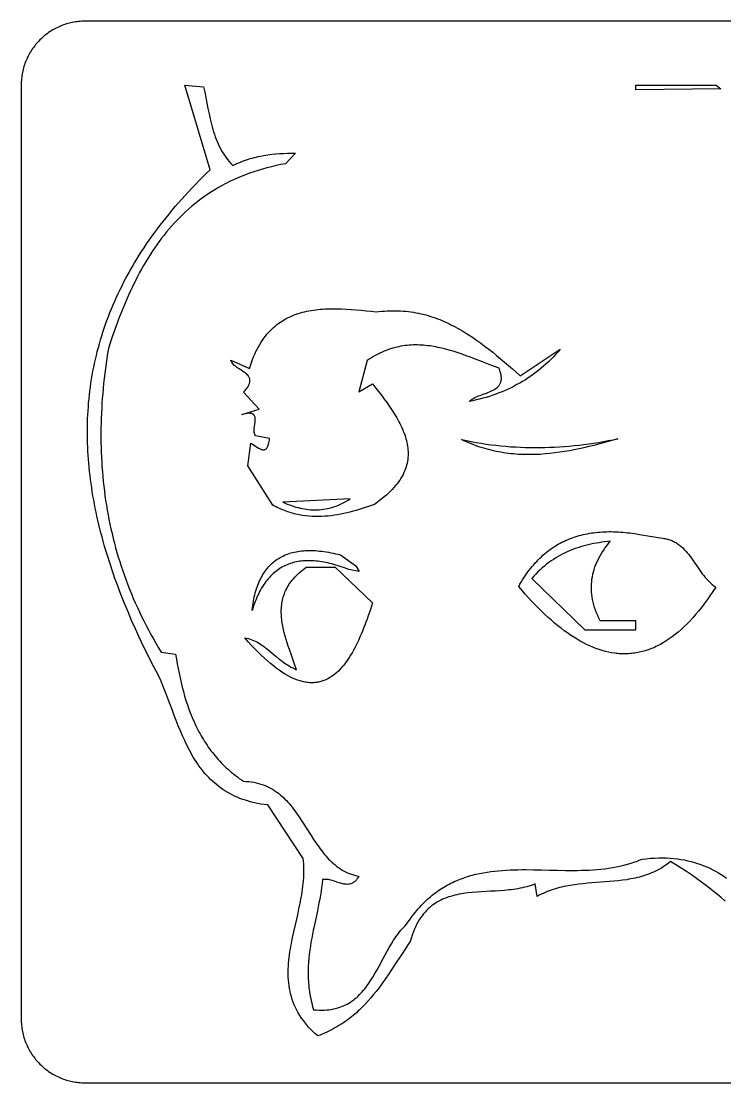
# Model space of a CAD drawing. Header units: metres. Extents: x 0 to 50, y 0 to 50.
# Drawn here: x 0 to 33.1, y 0 to 50 of the extents above; entities that cross this region are included whole.
import ezdxf

# ---------------------------------------------------------------- set-up
doc = ezdxf.new("R2010")
doc.units = ezdxf.units.M

msp = doc.modelspace()

# ---------------------------------------------------------------- linework, layer by layer
for points in [[(47, 50), (3, 50), (3, 50), (2.925508, 49.999076), (2.851239, 49.996313), (2.777221, 49.991723), (2.703487, 49.98532), (2.630066, 49.977116), (2.556991, 49.967123), (2.48429, 49.955354), (2.411996, 49.941823), (2.340139, 49.926542), (2.268749, 49.909523), (2.197857, 49.89078), (2.127495, 49.870324), (2.057692, 49.84817), (1.98848, 49.824329), (1.919889, 49.798814), (1.85195, 49.771639), (1.784693, 49.742815), (1.718151, 49.712355), (1.652352, 49.680273), (1.587329, 49.64658), (1.523111, 49.611291), (1.459729, 49.574416), (1.397215, 49.53597), (1.335598, 49.495965), (1.274911, 49.454413), (1.215182, 49.411328), (1.156444, 49.366721), (1.098726, 49.320606), (1.042061, 49.272996), (0.986477, 49.223903), (0.932006, 49.173341), (0.87868, 49.12132), (0.87868, 49.12132), (0.826659, 49.067994), (0.776097, 49.013523), (0.727004, 48.957939), (0.679394, 48.901274), (0.633279, 48.843556), (0.588672, 48.784818), (0.545587, 48.725089), (0.504035, 48.664402), (0.46403, 48.602785), (0.425584, 48.540271), (0.388709, 48.476889), (0.35342, 48.412671), (0.319727, 48.347648), (0.287645, 48.281849), (0.257185, 48.215307), (0.228361, 48.14805), (0.201186, 48.080111), (0.175671, 48.01152), (0.15183, 47.942308), (0.129676, 47.872505), (0.10922, 47.802143), (0.090477, 47.731251), (0.073458, 47.659861), (0.058177, 47.588004), (0.044646, 47.51571), (0.032877, 47.443009), (0.022884, 47.369934), (0.01468, 47.296513), (0.008277, 47.222779), (0.003687, 47.148761), (0.000924, 47.074492), (0, 47), (0, 3), (0, 3), (0.000924, 2.925508), (0.003687, 2.851239), (0.008277, 2.777221), (0.01468, 2.703487), (0.022884, 2.630066), (0.032877, 2.556991), (0.044646, 2.48429), (0.058177, 2.411996), (0.073458, 2.340139), (0.090477, 2.268749), (0.10922, 2.197857), (0.129676, 2.127495), (0.15183, 2.057692), (0.175671, 1.98848), (0.201186, 1.919889), (0.228361, 1.85195), (0.257185, 1.784694), (0.287645, 1.718151), (0.319727, 1.652352), (0.35342, 1.587329), (0.388709, 1.523111), (0.425584, 1.459729), (0.46403, 1.397215), (0.504035, 1.335598), (0.545587, 1.274911), (0.588672, 1.215182), (0.633279, 1.156444), (0.679394, 1.098726), (0.727004, 1.042061), (0.776097, 0.986477), (0.826659, 0.932006), (0.87868, 0.87868), (0.87868, 0.87868), (0.932006, 0.826659), (0.986477, 0.776097), (1.042061, 0.727004), (1.098726, 0.679394), (1.156444, 0.633279), (1.215182, 0.588672), (1.274911, 0.545587), (1.335598, 0.504035), (1.397215, 0.46403), (1.459729, 0.425584), (1.523111, 0.388709), (1.587329, 0.35342), (1.652352, 0.319727), (1.718151, 0.287645), (1.784693, 0.257185), (1.85195, 0.228361), (1.919889, 0.201186), (1.98848, 0.175671), (2.057692, 0.15183), (2.127495, 0.129676), (2.197857, 0.10922), (2.268749, 0.090477), (2.340139, 0.073458), (2.411996, 0.058177), (2.48429, 0.044646), (2.556991, 0.032877), (2.630066, 0.022884), (2.703487, 0.01468), (2.777221, 0.008277), (2.851239, 0.003687), (2.925508, 0.000924), (3, 0)], [(33.169819, 8.552059), (32.952368, 8.737925), (32.731844, 8.920843), (32.508163, 9.100739), (32.28124, 9.277541), (32.050994, 9.451175), (31.81734, 9.621568), (31.580194, 9.788646), (31.339473, 9.952337), (31.095094, 10.112566), (30.846972, 10.269262), (30.595025, 10.42235), (30.595025, 10.42235), (30.509494, 10.35364), (30.422962, 10.288466), (30.335457, 10.226723), (30.24701, 10.168307), (30.157648, 10.113111), (30.067401, 10.061032), (29.976297, 10.011964), (29.884366, 9.965801), (29.791636, 9.92244), (29.698137, 9.881775), (29.603897, 9.843701), (29.508945, 9.808112), (29.41331, 9.774905), (29.317022, 9.743974), (29.220109, 9.715213), (29.1226, 9.688518), (29.024524, 9.663785), (28.925909, 9.640907), (28.826786, 9.61978), (28.727182, 9.600298), (28.627128, 9.582358), (28.526651, 9.565853), (28.324546, 9.53673), (28.121099, 9.512091), (27.916542, 9.491094), (27.711106, 9.472899), (27.505023, 9.456667), (27.091843, 9.426728), (26.885208, 9.411342), (26.678852, 9.394557), (26.473007, 9.375533), (26.267904, 9.353431), (26.063775, 9.32741), (25.860851, 9.29663), (25.759914, 9.279193), (25.659365, 9.260251), (25.559232, 9.239699), (25.459546, 9.217432), (25.360335, 9.193345), (25.261628, 9.167333), (25.163453, 9.139292), (25.065841, 9.109115), (24.968819, 9.076699), (24.872417, 9.041937), (24.776664, 9.004726), (24.681588, 8.964959), (24.587219, 8.922533), (24.493585, 8.877341), (24.400716, 8.82928), (24.30864, 8.778243), (24.213545, 9.365177), (24.213545, 9.365177), (24.115863, 9.327426), (24.017009, 9.29276), (23.91705, 9.261024), (23.816049, 9.232061), (23.714073, 9.205715), (23.611187, 9.181829), (23.507456, 9.160247), (23.402945, 9.140812), (23.297721, 9.123368), (23.191848, 9.107759), (23.085392, 9.093829), (22.978418, 9.08142), (22.763177, 9.060542), (22.546649, 9.043875), (22.329357, 9.030168), (22.111823, 9.018168), (21.678124, 8.994291), (21.463003, 8.97991), (21.249734, 8.962233), (21.038837, 8.940008), (20.934443, 8.926799), (20.830837, 8.911984), (20.728087, 8.895407), (20.626257, 8.876911), (20.525412, 8.85634), (20.425618, 8.833537), (20.32694, 8.808346), (20.229444, 8.78061), (20.133195, 8.750174), (20.038259, 8.716881), (19.9447, 8.680573), (19.852584, 8.641096), (19.761977, 8.598293), (19.672944, 8.552006), (19.585549, 8.502081), (19.49986, 8.448359), (19.41594, 8.390686), (19.333856, 8.328905), (19.253672, 8.262858), (19.175455, 8.19239), (19.099269, 8.117345), (19.025179, 8.037566), (18.953252, 7.952896), (18.883552, 7.86318), (18.816146, 7.76826), (18.751097, 7.667981), (18.688472, 7.562186), (18.628336, 7.450718), (18.570755, 7.333422), (18.515793, 7.21014), (18.463517, 7.080717), (18.41399, 6.944996), (18.36728, 6.802821), (18.323451, 6.654035), (18.323451, 6.654035), (18.218007, 6.500488), (18.113742, 6.345392), (17.907483, 6.031544), (17.702148, 5.714477), (17.495212, 5.396177), (17.28415, 5.078632), (17.176283, 4.920763), (17.066436, 4.763828), (16.954295, 4.608074), (16.839545, 4.453751), (16.721868, 4.301106), (16.60095, 4.150388), (16.476475, 4.001846), (16.348127, 3.855726), (16.215591, 3.712279), (16.07855, 3.571751), (15.93669, 3.434393), (15.863854, 3.366979), (15.789694, 3.30045), (15.714172, 3.234838), (15.637247, 3.170173), (15.55888, 3.106487), (15.479033, 3.04381), (15.397665, 2.982173), (15.314736, 2.921608), (15.230208, 2.862145), (15.144041, 2.803816), (15.056196, 2.746652), (14.966632, 2.690683), (14.875312, 2.63594), (14.782194, 2.582456), (14.68724, 2.53026), (14.59041, 2.479384), (14.491665, 2.429859), (14.390965, 2.381716), (14.288271, 2.334986), (14.183544, 2.289699), (14.076743, 2.245888), (13.96783, 2.203583), (13.96783, 2.203583), (13.836062, 2.322123), (13.712136, 2.441478), (13.595859, 2.561628), (13.540529, 2.621994), (13.487038, 2.682551), (13.435362, 2.743296), (13.385478, 2.804226), (13.290986, 2.926634), (13.203369, 3.049753), (13.122433, 3.173562), (13.047985, 3.298041), (12.979831, 3.423169), (12.917778, 3.548925), (12.861632, 3.675289), (12.811199, 3.80224), (12.766286, 3.929757), (12.7267, 4.057819), (12.692247, 4.186407), (12.662734, 4.315498), (12.637966, 4.445072), (12.617751, 4.575109), (12.601895, 4.705587), (12.590205, 4.836487), (12.582486, 4.967787), (12.578546, 5.099467), (12.578191, 5.231505), (12.581227, 5.363882), (12.587461, 5.496576), (12.596699, 5.629567), (12.608748, 5.762833), (12.623415, 5.896356), (12.640505, 6.030112), (12.659825, 6.164083), (12.681183, 6.298246), (12.704383, 6.432582), (12.729233, 6.567069), (12.783109, 6.836416), (12.841261, 7.106121), (12.902142, 7.376018), (13.025896, 7.915725), (13.085674, 8.185203), (13.141987, 8.45421), (13.193289, 8.72258), (13.216576, 8.856474), (13.23803, 8.990147), (13.257456, 9.123578), (13.274662, 9.256746), (13.289454, 9.38963), (13.301638, 9.52221), (13.311021, 9.654465), (13.31741, 9.786374), (13.32061, 9.917917), (13.320428, 10.049072), (13.316671, 10.17982), (13.309145, 10.310139), (13.297657, 10.440008), (13.282014, 10.569407), (11.611502, 13.085515), (11.611502, 13.085515), (11.449536, 13.105826), (11.291901, 13.129864), (11.138514, 13.15756), (10.989294, 13.188844), (10.84416, 13.223645), (10.703028, 13.261894), (10.565818, 13.303521), (10.432447, 13.348457), (10.302834, 13.39663), (10.176896, 13.447972), (10.054551, 13.502412), (9.935719, 13.55988), (9.820316, 13.620307), (9.708261, 13.683623), (9.599472, 13.749758), (9.493867, 13.818642), (9.391364, 13.890205), (9.291881, 13.964377), (9.195337, 14.041088), (9.101649, 14.120269), (9.010735, 14.201849), (8.922514, 14.285759), (8.836904, 14.371928), (8.753823, 14.460288), (8.673188, 14.550767), (8.594918, 14.643297), (8.518931, 14.737806), (8.445146, 14.834226), (8.373479, 14.932486), (8.30385, 15.032517), (8.236176, 15.134249), (8.170376, 15.237611), (8.106367, 15.342534), (8.044068, 15.448948), (7.983397, 15.556783), (7.924271, 15.665969), (7.866609, 15.776437), (7.810329, 15.888116), (7.75535, 16.000936), (7.701588, 16.114828), (7.597392, 16.345548), (7.497086, 16.579715), (7.400014, 16.816772), (7.305521, 17.056157), (7.212952, 17.297314), (7.121652, 17.539681), (6.940236, 18.025814), (6.84881, 18.268461), (6.756031, 18.510084), (6.661244, 18.750122), (6.563794, 18.988016), (6.563794, 18.988016), (6.3512, 19.388756), (6.144386, 19.788869), (5.943456, 20.188348), (5.748513, 20.587182), (5.559659, 20.985363), (5.376997, 21.382882), (5.20063, 21.779731), (5.030661, 22.175899), (4.867193, 22.571378), (4.710329, 22.966159), (4.634405, 23.163285), (4.560171, 23.360233), (4.487639, 23.557002), (4.416823, 23.753591), (4.347735, 23.949999), (4.280387, 24.146225), (4.214794, 24.342267), (4.150967, 24.538124), (4.08892, 24.733795), (4.028665, 24.92928), (3.970216, 25.124577), (3.913584, 25.319684), (3.858784, 25.514602), (3.805827, 25.709328), (3.754727, 25.903861), (3.705497, 26.098201), (3.658149, 26.292346), (3.612697, 26.486296), (3.569152, 26.680048), (3.527529, 26.873602), (3.487839, 27.066957), (3.450097, 27.260112), (3.414313, 27.453065), (3.380503, 27.645815), (3.348677, 27.838362), (3.31885, 28.030704), (3.291034, 28.22284), (3.265242, 28.414769), (3.241487, 28.60649), (3.219781, 28.798001), (3.200137, 28.989302), (3.18257, 29.180391), (3.16709, 29.371268), (3.153711, 29.561931), (3.142446, 29.752378), (3.133308, 29.94261), (3.12631, 30.132624), (3.121464, 30.32242), (3.118784, 30.511997), (3.118282, 30.701353), (3.119971, 30.890487), (3.123864, 31.079399), (3.129974, 31.268087), (3.138313, 31.456549), (3.148895, 31.644785), (3.161732, 31.832794), (3.176838, 32.020575), (3.194225, 32.208126), (3.213906, 32.395446), (3.235893, 32.582534), (3.260201, 32.769389), (3.28684, 32.956011), (3.315826, 33.142397), (3.347169, 33.328547), (3.380884, 33.514459), (3.416983, 33.700133), (3.455479, 33.885567), (3.496384, 34.07076), (3.539712, 34.255712), (3.585476, 34.44042), (3.633687, 34.624884), (3.68436, 34.809103), (3.737507, 34.993075), (3.793141, 35.1768), (3.851275, 35.360276), (3.911921, 35.543502), (3.975093, 35.726477), (4.040803, 35.909201), (4.109065, 36.091671), (4.17989, 36.273886), (4.253292, 36.455847), (4.329284, 36.63755), (4.407879, 36.818997), (4.489089, 37.000184), (4.572928, 37.181111), (4.659408, 37.361777), (4.748542, 37.542182), (4.840343, 37.722322), (4.934824, 37.902199), (5.031997, 38.08181), (5.131876, 38.261154), (5.234474, 38.44023), (5.339802, 38.619038), (5.447875, 38.797575), (5.558705, 38.975841), (5.672304, 39.153835), (5.788687, 39.331556), (5.907865, 39.509002), (6.029851, 39.686172), (6.154659, 39.863066), (6.2823, 40.039681), (6.412789, 40.216018), (6.546138, 40.392074), (6.682359, 40.56785), (6.821466, 40.743342), (6.963471, 40.918552), (7.108388, 41.093476), (7.256229, 41.268115), (7.407007, 41.442467), (7.560735, 41.616531), (7.717425, 41.790305), (7.877091, 41.96379), (8.039746, 42.136983), (8.205402, 42.309883), (8.374072, 42.48249), (8.54577, 42.654802), (8.720507, 42.826818), (8.898297, 42.998537), (7.705753, 46.995775)], [(7.705753, 46.995775), (8.587312, 46.912788), (8.587312, 46.912788), (8.643058, 46.655907), (8.69525, 46.399891), (8.795522, 45.892606), (8.846878, 45.64241), (8.901233, 45.395228), (8.930046, 45.272935), (8.960223, 45.151598), (8.991969, 45.031282), (9.025489, 44.912056), (9.060986, 44.793986), (9.098667, 44.677139), (9.138735, 44.561583), (9.181395, 44.447386), (9.226853, 44.334613), (9.275313, 44.223332), (9.32698, 44.11361), (9.382058, 44.005515), (9.440753, 43.899114), (9.503268, 43.794473), (9.56981, 43.69166), (9.640582, 43.590742), (9.71579, 43.491786), (9.795638, 43.394859), (9.880331, 43.300029), (9.970074, 43.207362), (9.970074, 43.207362), (10.06129, 43.250566), (10.152573, 43.291789), (10.243921, 43.331066), (10.335333, 43.368433), (10.426808, 43.403924), (10.518344, 43.437574), (10.609939, 43.469418), (10.701593, 43.499491), (10.793304, 43.527828), (10.885071, 43.554463), (10.976891, 43.579433), (11.068764, 43.602771), (11.160689, 43.624512), (11.252663, 43.644692), (11.436754, 43.680507), (11.621028, 43.710494), (11.805473, 43.734934), (11.990077, 43.754105), (12.174828, 43.768286), (12.359716, 43.777758), (12.54473, 43.782799), (12.729857, 43.783689), (12.915086, 43.780707), (12.453381, 43.289265), (12.453381, 43.289265), (12.227382, 43.24654), (12.005372, 43.199929), (11.787303, 43.149477), (11.573131, 43.09523), (11.362808, 43.037231), (11.156289, 42.975527), (10.953527, 42.910161), (10.754477, 42.84118), (10.559092, 42.768627), (10.367326, 42.692548), (10.179133, 42.612988), (9.994467, 42.529991), (9.813282, 42.443602), (9.635531, 42.353867), (9.461169, 42.26083), (9.290149, 42.164537), (9.122425, 42.065031), (8.957952, 41.962358), (8.796682, 41.856564), (8.638571, 41.747692), (8.483571, 41.635788), (8.331636, 41.520897), (8.182721, 41.403063), (8.03678, 41.282332), (7.893765, 41.158748), (7.753632, 41.032356), (7.616333, 40.903202), (7.481824, 40.77133), (7.350057, 40.636785), (7.220986, 40.499612), (7.094567, 40.359855), (6.970751, 40.217561), (6.849493, 40.072773), (6.730748, 39.925537), (6.614468, 39.775898), (6.500609, 39.6239), (6.389123, 39.469588), (6.279964, 39.313008), (6.173087, 39.154204), (6.068445, 38.993221), (5.965992, 38.830104), (5.865683, 38.664898), (5.76747, 38.497648), (5.671308, 38.328399), (5.57715, 38.157195), (5.484951, 37.984082), (5.394665, 37.809105), (5.306245, 37.632308), (5.219644, 37.453736), (5.134818, 37.273435), (5.05172, 37.091448), (4.970303, 36.907822), (4.890522, 36.722601), (4.812331, 36.53583), (4.735683, 36.347554), (4.660532, 36.157817), (4.586832, 35.966665), (4.514537, 35.774143), (4.443601, 35.580295), (4.373977, 35.385167), (4.305621, 35.188803), (4.238484, 34.991248), (4.107689, 34.592746), (4.107689, 34.592746), (4.069135, 34.355369), (4.032724, 34.118376), (3.998472, 33.88177), (3.966392, 33.645553), (3.936502, 33.409728), (3.908815, 33.174297), (3.883347, 32.939263), (3.860114, 32.704628), (3.83913, 32.470396), (3.820411, 32.236568), (3.803972, 32.003147), (3.789828, 31.770137), (3.777995, 31.537538), (3.768487, 31.305355), (3.76132, 31.073589), (3.75651, 30.842244), (3.75407, 30.611321), (3.754018, 30.380823), (3.756367, 30.150754), (3.761134, 29.921115), (3.768332, 29.691909), (3.777978, 29.463139), (3.790087, 29.234807), (3.804674, 29.006916), (3.821755, 28.779468), (3.841344, 28.552467), (3.863456, 28.325914), (3.888107, 28.099812), (3.915313, 27.874164), (3.945088, 27.648973), (3.977448, 27.42424), (4.012407, 27.199969), (4.049982, 26.976162), (4.090187, 26.752822), (4.133038, 26.529951), (4.178549, 26.307552), (4.226736, 26.085627), (4.277615, 25.86418), (4.3312, 25.643212), (4.387507, 25.422726), (4.446551, 25.202725), (4.508347, 24.983212), (4.57291, 24.764189), (4.640257, 24.545658), (4.710401, 24.327622), (4.783358, 24.110084), (4.859143, 23.893046), (4.937772, 23.676512), (5.01926, 23.460483), (5.103622, 23.244961), (5.190874, 23.029951), (5.281029, 22.815454), (5.374105, 22.601472), (5.470116, 22.388009), (5.569076, 22.175067), (5.671003, 21.962649), (5.775909, 21.750757), (5.883812, 21.539394), (5.994726, 21.328562), (6.108666, 21.118264), (6.225648, 20.908502), (6.345687, 20.699279), (6.468798, 20.490599), (6.594996, 20.282462), (7.269638, 20.184678), (7.269638, 20.184678), (7.307308, 19.958482), (7.347034, 19.733981), (7.389013, 19.511257), (7.433441, 19.290394), (7.480513, 19.071475), (7.530426, 18.854582), (7.583376, 18.639798), (7.639558, 18.427207), (7.699169, 18.216892), (7.762405, 18.008935), (7.829461, 17.803419), (7.900534, 17.600428), (7.975819, 17.400045), (8.055514, 17.202351), (8.139812, 17.007431), (8.228912, 16.815367), (8.323007, 16.626243), (8.37199, 16.532809), (8.422296, 16.440141), (8.473949, 16.348249), (8.526973, 16.257144), (8.581393, 16.166836), (8.637234, 16.077335), (8.694521, 15.988652), (8.753276, 15.900797), (8.813526, 15.813781), (8.875295, 15.727614), (8.938607, 15.642306), (9.003486, 15.557867), (9.069958, 15.474309), (9.138046, 15.391641), (9.207775, 15.309874), (9.27917, 15.229018), (9.352255, 15.149083), (9.427055, 15.07008), (9.503593, 14.99202), (9.581896, 14.914912), (9.661986, 14.838767), (9.743889, 14.763596), (9.827629, 14.689408), (9.913231, 14.616214), (10.000719, 14.544025), (10.090118, 14.472851), (10.181451, 14.402702), (10.274745, 14.333588), (10.370022, 14.265521), (10.467308, 14.198509), (10.467308, 14.198509), (10.595555, 14.193753), (10.719946, 14.184315), (10.840588, 14.170325), (10.95759, 14.151914), (11.071059, 14.129211), (11.181104, 14.102346), (11.287833, 14.07145), (11.391354, 14.036651), (11.491776, 13.998081), (11.589205, 13.95587), (11.683752, 13.910146), (11.775523, 13.86104), (11.864627, 13.808683), (11.951172, 13.753203), (12.035265, 13.694731), (12.117017, 13.633398), (12.196533, 13.569332), (12.273923, 13.502664), (12.349295, 13.433524), (12.422757, 13.362042), (12.494417, 13.288348), (12.564383, 13.212571), (12.632763, 13.134842), (12.699665, 13.055291), (12.765198, 12.974048), (12.82947, 12.891242), (12.892589, 12.807003), (12.954662, 12.721462), (13.076107, 12.546993), (13.194669, 12.368874), (13.311215, 12.188144), (13.426608, 12.005843), (13.657399, 11.640688), (13.774527, 11.459913), (13.893964, 11.281726), (14.016574, 11.107167), (14.07934, 11.021573), (14.143224, 10.937276), (14.208333, 10.854406), (14.274777, 10.773092), (14.342663, 10.693465), (14.4121, 10.615655), (14.483195, 10.539791), (14.556057, 10.466004), (14.630794, 10.394424), (14.707514, 10.32518), (14.786325, 10.258403), (14.867335, 10.194223), (14.950653, 10.132769), (15.036386, 10.074171), (15.124643, 10.018559), (15.215532, 9.966065), (15.309161, 9.916816), (15.405638, 9.870944), (15.899833, 9.720194), (15.899833, 9.720194), (15.856154, 9.648648), (15.833873, 9.61623), (15.811309, 9.585972), (15.788467, 9.557818), (15.765354, 9.531711), (15.741978, 9.507594), (15.718344, 9.485409), (15.694461, 9.4651), (15.670335, 9.44661), (15.645972, 9.429882), (15.62138, 9.414858), (15.596566, 9.401481), (15.571536, 9.389696), (15.520857, 9.370669), (15.469398, 9.357321), (15.417215, 9.349195), (15.364362, 9.345836), (15.310895, 9.346788), (15.256869, 9.351595), (15.202338, 9.3598), (15.147358, 9.370947), (15.091983, 9.384582), (15.03627, 9.400247), (14.980272, 9.417486), (14.867645, 9.454865), (14.754543, 9.493071), (14.641406, 9.528454), (14.584962, 9.543947), (14.528674, 9.557367), (14.472598, 9.568258), (14.416789, 9.576162), (14.361301, 9.580626), (14.30619, 9.581191), (14.251511, 9.577403), (14.197319, 9.568806), (14.197319, 9.568806), (14.177617, 9.384731), (14.153937, 9.201047), (14.126719, 9.017665), (14.096402, 8.834501), (14.063428, 8.651465), (14.028235, 8.468472), (13.952953, 8.102266), (13.795128, 7.366536), (13.756725, 7.181405), (13.719623, 6.995621), (13.684262, 6.809097), (13.651082, 6.621745), (13.620523, 6.43348), (13.593026, 6.244213), (13.569028, 6.053858), (13.548972, 5.862328), (13.533296, 5.669536), (13.522441, 5.475395), (13.516847, 5.279818), (13.516953, 5.082718), (13.519281, 4.98357), (13.5232, 4.884008), (13.528763, 4.784022), (13.536027, 4.683602), (13.545045, 4.582735), (13.555874, 4.481411), (13.568568, 4.37962), (13.583181, 4.27735), (13.59977, 4.174591), (13.618389, 4.071331), (13.639093, 3.96756), (13.661937, 3.863267), (13.686976, 3.758442), (13.714265, 3.653072), (13.743859, 3.547148), (13.775813, 3.440658), (13.775813, 3.440658), (13.905485, 3.429941), (14.031263, 3.423743), (14.15324, 3.421958), (14.271512, 3.424481), (14.386172, 3.431205), (14.497315, 3.442026), (14.605035, 3.456838), (14.709427, 3.475535), (14.810584, 3.498013), (14.908602, 3.524164), (15.003573, 3.553884), (15.095593, 3.587068), (15.184756, 3.623609), (15.271157, 3.663402), (15.354888, 3.706342), (15.436046, 3.752323), (15.514723, 3.801239), (15.591015, 3.852985), (15.665015, 3.907456), (15.736819, 3.964545), (15.806519, 4.024148), (15.874211, 4.086159), (15.939989, 4.150472), (16.003947, 4.216982), (16.06618, 4.285582), (16.126781, 4.356169), (16.185845, 4.428635), (16.243467, 4.502876), (16.29974, 4.578786), (16.354759, 4.65626), (16.408618, 4.735191), (16.461412, 4.815475), (16.56418, 4.979677), (16.663817, 5.148022), (16.761078, 5.319666), (16.856717, 5.493764), (17.046148, 5.845946), (17.141448, 6.02234), (17.238143, 6.197812), (17.336989, 6.371516), (17.438738, 6.542608), (17.544147, 6.710244), (17.598459, 6.792503), (17.653968, 6.87358), (17.71077, 6.953371), (17.768957, 7.031771), (17.828625, 7.108673), (17.889868, 7.183972), (17.952779, 7.257563), (18.017454, 7.329341), (18.083987, 7.399198), (18.152472, 7.467031), (18.152472, 7.467031), (18.218836, 7.566652), (18.285868, 7.663711), (18.35356, 7.75824), (18.421902, 7.850272), (18.490888, 7.939839), (18.560508, 8.026975), (18.630754, 8.111712), (18.701619, 8.194081), (18.773093, 8.274117), (18.845169, 8.351852), (18.917838, 8.427318), (18.991092, 8.500547), (19.064922, 8.571574), (19.139321, 8.640429), (19.21428, 8.707146), (19.289791, 8.771758), (19.365845, 8.834297), (19.442435, 8.894795), (19.519551, 8.953286), (19.597187, 9.009802), (19.675332, 9.064375), (19.75398, 9.117039), (19.833122, 9.167825), (19.912749, 9.216767), (19.992854, 9.263897), (20.073427, 9.309248), (20.154462, 9.352852), (20.235948, 9.394742), (20.317879, 9.434951), (20.400246, 9.473511), (20.483041, 9.510455), (20.566255, 9.545815), (20.64988, 9.579625), (20.733907, 9.611916), (20.81833, 9.642721), (20.903138, 9.672074), (21.073881, 9.726551), (21.246069, 9.775608), (21.419637, 9.819505), (21.594518, 9.858504), (21.770645, 9.892866), (21.947954, 9.922852), (22.126377, 9.948723), (22.305848, 9.970739), (22.486301, 9.989163), (22.66767, 10.004254), (22.849889, 10.016275), (23.032891, 10.025485), (23.21661, 10.032147), (23.400979, 10.03652), (23.585934, 10.038867), (23.771407, 10.039448), (24.143643, 10.036357), (24.517158, 10.029335), (24.891422, 10.02047), (25.265905, 10.011852), (25.640078, 10.005567), (26.01341, 10.003705), (26.199595, 10.005085), (26.385372, 10.008353), (26.570673, 10.013771), (26.755434, 10.021601), (26.939586, 10.032101), (27.123065, 10.045535), (27.305805, 10.062163), (27.487738, 10.082245), (27.668798, 10.106044), (27.84892, 10.133819), (28.028037, 10.165833), (28.206083, 10.202346), (28.382992, 10.243618), (28.558697, 10.289912), (28.733133, 10.341488), (28.906232, 10.398608), (28.99226, 10.429328), (29.077929, 10.461531), (29.163231, 10.495251), (29.248158, 10.53052), (29.248158, 10.53052), (29.44808, 10.554367), (29.644039, 10.57243), (29.836112, 10.58482), (30.024373, 10.591647), (30.2089, 10.593019), (30.389768, 10.589047), (30.567053, 10.57984), (30.740831, 10.565508), (30.911178, 10.54616), (31.07817, 10.521906), (31.241883, 10.492856), (31.402393, 10.459119), (31.559776, 10.420805), (31.714107, 10.378024), (31.865464, 10.330885), (32.013921, 10.279497), (32.159554, 10.223971), (32.302441, 10.164416), (32.442656, 10.100942), (32.580275, 10.033658), (32.715375, 9.962675), (32.848032, 9.8881), (32.978321, 9.810045), (33.106319, 9.728619), (33.2321, 9.643931)], [(32.95664, 46.818456), (28.954685, 46.770296), (28.954501, 46.995775), (32.743975, 46.995775), (32.95664, 46.818456)], [(23.510029, 33.301043), (25.397536, 34.554343), (25.397536, 34.554343), (25.291355, 34.433052), (25.183452, 34.314624), (25.073823, 34.199058), (24.962459, 34.086356), (24.849354, 33.976517), (24.734501, 33.869542), (24.617893, 33.765431), (24.499523, 33.664184), (24.379384, 33.565802), (24.257469, 33.470284), (24.133772, 33.377631), (24.008285, 33.287843), (23.881001, 33.20092), (23.751914, 33.116864), (23.621016, 33.035673), (23.488301, 32.957348), (23.353762, 32.881889), (23.217392, 32.809297), (23.079183, 32.739572), (22.93913, 32.672714), (22.797224, 32.608723), (22.65346, 32.5476), (22.50783, 32.489345), (22.360327, 32.433957), (22.210944, 32.381438), (22.059675, 32.331788), (21.906513, 32.285006), (21.75145, 32.241093), (21.59448, 32.200049), (21.435595, 32.161875), (21.274789, 32.12657), (21.112056, 32.094136), (21.112056, 32.094136), (21.136649, 32.11731), (21.162475, 32.139542), (21.217573, 32.181373), (21.276839, 32.220009), (21.33976, 32.255828), (21.405828, 32.289209), (21.474529, 32.320533), (21.545354, 32.350178), (21.617792, 32.378523), (21.765461, 32.432832), (21.913449, 32.486493), (21.986285, 32.514029), (22.057667, 32.542541), (22.127086, 32.572408), (22.194029, 32.604009), (22.257987, 32.637724), (22.318447, 32.673932), (22.374899, 32.713012), (22.426833, 32.755343), (22.450945, 32.777846), (22.473736, 32.801305), (22.495142, 32.825766), (22.515099, 32.851276), (22.533542, 32.877884), (22.550409, 32.905637), (22.565636, 32.934582), (22.579157, 32.964766), (22.590911, 32.996237), (22.600832, 33.029043), (22.608856, 33.06323), (22.614921, 33.098846), (22.618962, 33.135939), (22.620915, 33.174556), (22.620716, 33.214744), (22.618302, 33.25655), (22.613608, 33.300023), (22.606572, 33.34521), (22.597128, 33.392157), (22.585213, 33.440913), (22.570763, 33.491524), (22.553714, 33.544039), (22.534003, 33.598504), (22.511565, 33.654967), (22.511565, 33.654967), (22.122552, 33.80261), (21.735658, 33.952722), (21.350444, 34.101209), (21.15833, 34.173564), (20.96647, 34.243979), (20.774812, 34.311941), (20.583298, 34.37694), (20.391876, 34.438463), (20.200489, 34.495999), (20.009082, 34.549037), (19.817602, 34.597064), (19.625993, 34.63957), (19.530123, 34.658593), (19.4342, 34.676043), (19.338217, 34.691857), (19.242168, 34.705971), (19.146045, 34.718321), (19.049843, 34.728843), (18.953553, 34.737472), (18.857169, 34.744146), (18.760684, 34.748801), (18.664091, 34.751371), (18.567384, 34.751793), (18.470556, 34.750004), (18.373599, 34.745939), (18.276507, 34.739535), (18.179273, 34.730727), (18.08189, 34.719452), (17.984352, 34.705645), (17.886651, 34.689243), (17.78878, 34.670182), (17.690733, 34.648397), (17.592503, 34.623825), (17.494083, 34.596402), (17.395466, 34.566064), (17.296645, 34.532747), (17.197613, 34.496387), (17.098365, 34.45692), (16.998891, 34.414282), (16.899187, 34.36841), (16.799244, 34.319239), (16.699057, 34.266705), (16.598617, 34.210744), (16.497919, 34.151293), (16.396956, 34.088287), (16.29572, 34.021663), (15.909809, 32.549596), (16.553394, 32.913881), (16.553394, 32.913881), (16.6944, 32.735831), (16.833471, 32.557823), (16.969907, 32.379858), (17.103009, 32.201937), (17.232078, 32.024061), (17.356413, 31.846232), (17.475316, 31.66845), (17.588088, 31.490718), (17.641956, 31.40187), (17.69403, 31.313036), (17.74422, 31.224214), (17.792441, 31.135405), (17.838604, 31.046609), (17.882623, 30.957827), (17.924409, 30.869058), (17.963876, 30.780303), (18.000936, 30.691561), (18.035502, 30.602834), (18.067486, 30.514121), (18.0968, 30.425422), (18.123359, 30.336737), (18.147073, 30.248067), (18.167855, 30.159411), (18.185619, 30.070771), (18.200277, 29.982145), (18.21174, 29.893535), (18.219923, 29.80494), (18.224738, 29.716361), (18.226096, 29.627797), (18.223911, 29.539249), (18.218096, 29.450717), (18.208562, 29.362201), (18.195223, 29.273702), (18.177991, 29.185218), (18.156778, 29.096752), (18.131498, 29.008302), (18.102063, 28.919869), (18.068385, 28.831453), (18.030377, 28.743054), (17.987951, 28.654673), (17.941021, 28.566309), (17.889499, 28.477963), (17.833297, 28.389634), (17.772327, 28.301324), (17.706504, 28.213031), (17.635738, 28.124757), (17.559944, 28.036502), (17.479032, 27.948265), (17.392917, 27.860046), (17.30151, 27.771847), (17.204724, 27.683667), (17.102472, 27.595505), (16.994666, 27.507364), (16.881218, 27.419241), (16.762043, 27.331139), (16.637051, 27.243056), (16.637051, 27.243056), (16.353229, 27.143554), (16.210407, 27.095542), (16.06699, 27.048975), (15.922992, 27.004067), (15.778423, 26.961033), (15.633293, 26.920087), (15.487614, 26.881444), (15.341398, 26.845316), (15.194655, 26.81192), (15.047396, 26.781468), (14.899632, 26.754176), (14.751375, 26.730257), (14.602635, 26.709927), (14.453424, 26.693398), (14.303752, 26.680885), (14.153631, 26.672604), (14.003072, 26.668767), (13.852085, 26.669589), (13.700683, 26.675285), (13.548875, 26.686068), (13.396674, 26.702153), (13.24409, 26.723755), (13.091134, 26.751087), (12.937817, 26.784364), (12.861027, 26.803299), (12.78415, 26.8238), (12.70719, 26.845894), (12.630145, 26.869609), (12.553019, 26.894971), (12.475813, 26.922006), (12.398527, 26.950742), (12.321164, 26.981205), (12.243725, 27.013422), (12.16621, 27.04742), (12.088622, 27.083225), (12.010962, 27.120865), (11.933231, 27.160366), (11.85543, 27.201755), (10.67672, 29.057063), (10.814561, 30.133291), (10.814561, 30.133291), (10.891088, 30.082399), (10.96682, 30.030762), (11.041321, 29.980382), (11.114153, 29.933266), (11.184882, 29.891417), (11.21932, 29.873094), (11.25307, 29.85684), (11.286075, 29.842904), (11.318281, 29.831539), (11.349634, 29.822994), (11.380079, 29.817519), (11.409562, 29.815366), (11.438029, 29.816784), (11.465424, 29.822025), (11.491693, 29.83134), (11.516781, 29.844977), (11.540635, 29.863189), (11.5632, 29.886225), (11.58442, 29.914337), (11.604242, 29.947775), (11.622611, 29.986789), (11.639472, 30.031629), (11.654771, 30.082548), (11.668454, 30.139794), (11.680466, 30.203619), (11.690751, 30.274273), (11.699257, 30.352007), (11.03977, 30.473788), (11.03977, 30.473788), (11.028017, 30.490371), (11.017624, 30.507822), (11.000659, 30.545153), (10.988371, 30.585433), (10.980254, 30.628315), (10.975803, 30.673452), (10.974512, 30.720495), (10.975875, 30.769097), (10.979387, 30.818911), (10.990837, 30.920782), (11.004817, 31.023329), (11.017283, 31.123769), (11.021685, 31.17233), (11.024191, 31.219323), (11.024298, 31.264398), (11.021498, 31.307209), (11.015287, 31.347408), (11.005159, 31.384647), (10.990609, 31.41858), (10.981517, 31.434197), (10.97113, 31.448857), (10.959385, 31.462517), (10.946219, 31.475132), (10.931567, 31.48666), (10.915368, 31.497057), (10.897558, 31.50628), (10.878073, 31.514285), (10.856851, 31.521028), (10.833828, 31.526467), (10.808942, 31.530558), (10.782128, 31.533257), (10.753324, 31.53452), (10.722467, 31.534306), (10.654339, 31.529267), (10.57724, 31.517793), (10.490663, 31.499536), (10.394103, 31.474148), (11.203654, 31.725825), (10.475579, 32.525779), (10.475579, 32.525779), (10.551926, 32.611178), (10.58544, 32.651926), (10.615949, 32.691417), (10.643531, 32.729685), (10.668264, 32.766764), (10.690225, 32.802688), (10.709491, 32.837489), (10.72614, 32.871202), (10.740249, 32.903859), (10.751895, 32.935496), (10.761156, 32.966145), (10.768109, 32.99584), (10.772831, 33.024615), (10.7754, 33.052503), (10.775893, 33.079537), (10.774387, 33.105752), (10.77096, 33.131181), (10.76569, 33.155858), (10.758652, 33.179816), (10.749925, 33.203089), (10.739586, 33.22571), (10.727713, 33.247713), (10.714382, 33.269133), (10.683659, 33.310352), (10.648035, 33.349638), (10.608128, 33.387259), (10.564558, 33.423484), (10.517943, 33.458582), (10.468903, 33.492821), (10.366018, 33.5598), (10.260854, 33.626573), (10.208965, 33.660554), (10.158362, 33.69529), (10.109663, 33.73105), (10.063489, 33.768103), (10.020457, 33.806718), (9.981187, 33.847163), (9.946296, 33.889707), (9.916405, 33.93462), (9.903527, 33.958049), (9.89213, 33.98217), (9.882293, 34.007018), (9.874092, 34.032627), (10.751231, 33.648475), (10.751231, 33.648475), (10.796353, 33.792259), (10.843773, 33.931325), (10.893452, 34.065745), (10.945355, 34.195589), (10.999443, 34.320929), (11.05568, 34.441837), (11.114027, 34.558382), (11.174449, 34.670638), (11.236907, 34.778674), (11.301364, 34.882562), (11.367782, 34.982374), (11.436126, 35.07818), (11.506356, 35.170052), (11.578436, 35.258061), (11.652329, 35.342279), (11.727997, 35.422775), (11.805403, 35.499623), (11.88451, 35.572893), (11.96528, 35.642656), (12.047676, 35.708983), (12.131661, 35.771946), (12.217197, 35.831616), (12.304247, 35.888064), (12.392774, 35.941362), (12.48274, 35.99158), (12.574109, 36.038791), (12.666842, 36.083064), (12.760903, 36.124472), (12.856254, 36.163086), (12.952859, 36.198976), (13.050678, 36.232215), (13.149676, 36.262873), (13.249815, 36.291021), (13.351058, 36.316731), (13.453367, 36.340075), (13.556705, 36.361123), (13.661035, 36.379946), (13.766319, 36.396616), (13.87252, 36.411204), (13.979601, 36.423782), (14.087525, 36.434419), (14.196254, 36.443189), (14.305751, 36.450162), (14.415978, 36.455409), (14.526899, 36.459001), (14.638475, 36.46101), (14.863447, 36.460564), (15.090594, 36.454639), (15.31962, 36.443806), (15.550224, 36.428634), (15.78211, 36.409694), (16.014977, 36.387555), (16.248528, 36.362788), (16.482464, 36.335962), (16.716487, 36.307647), (16.716487, 36.307647), (16.850318, 36.324568), (16.982834, 36.338516), (17.114054, 36.349537), (17.244001, 36.357676), (17.372695, 36.362979), (17.500157, 36.365492), (17.626409, 36.365261), (17.751472, 36.362331), (17.875367, 36.356747), (17.998116, 36.348556), (18.119738, 36.337804), (18.240256, 36.324535), (18.359691, 36.308797), (18.478064, 36.290633), (18.595395, 36.270091), (18.711707, 36.247215), (18.82702, 36.222052), (18.941355, 36.194647), (19.054734, 36.165046), (19.167178, 36.133294), (19.278708, 36.099438), (19.389345, 36.063523), (19.49911, 36.025594), (19.608024, 35.985698), (19.716109, 35.94388), (19.823386, 35.900186), (19.929876, 35.854661), (20.035599, 35.807351), (20.140578, 35.758302), (20.244834, 35.70756), (20.348386, 35.65517), (20.451258, 35.601178), (20.553469, 35.54563), (20.655042, 35.488571), (20.755996, 35.430048), (20.856354, 35.370105), (21.055364, 35.246144), (21.252242, 35.117055), (21.447156, 34.983203), (21.640275, 34.844953), (21.83177, 34.702672), (22.021809, 34.556725), (22.210562, 34.407478), (22.398197, 34.255295), (22.584885, 34.100544), (22.770794, 33.943589), (22.956093, 33.784795), (23.140953, 33.62453), (23.510029, 33.301043)], [(28.113745, 30.336448), (28.113745, 30.336448), (27.656573, 30.206057), (27.427922, 30.143123), (27.199217, 30.082076), (26.97045, 30.0232), (26.741613, 29.966779), (26.512697, 29.913098), (26.283695, 29.86244), (26.054599, 29.81509), (25.825399, 29.771332), (25.596089, 29.73145), (25.36666, 29.695728), (25.137103, 29.664451), (24.907411, 29.637902), (24.677576, 29.616367), (24.44759, 29.600128), (24.217443, 29.589471), (24.102308, 29.586324), (23.987129, 29.584679), (23.871907, 29.584572), (23.756639, 29.586037), (23.641326, 29.589111), (23.525965, 29.593829), (23.410557, 29.600226), (23.295099, 29.608338), (23.179592, 29.618201), (23.064033, 29.629851), (22.948422, 29.643321), (22.832758, 29.658649), (22.71704, 29.675869), (22.601266, 29.695018), (22.485437, 29.71613), (22.36955, 29.739242), (22.253605, 29.764388), (22.137601, 29.791605), (22.021537, 29.820927), (21.905411, 29.852391), (21.789224, 29.886032), (21.672972, 29.921885), (21.556657, 29.959986), (21.440276, 30.00037), (21.323829, 30.043073), (21.207315, 30.088131), (21.090732, 30.135579), (20.97408, 30.185452), (20.857357, 30.237786), (20.740563, 30.292617), (20.740563, 30.292617), (20.972401, 30.244124), (21.20414, 30.199117), (21.43578, 30.157566), (21.667321, 30.119447), (21.898765, 30.084731), (22.130113, 30.053394), (22.361365, 30.025406), (22.592521, 30.000743), (22.823583, 29.979377), (23.054552, 29.961281), (23.285428, 29.946429), (23.516212, 29.934793), (23.746905, 29.926348), (23.977507, 29.921067), (24.20802, 29.918922), (24.438443, 29.919887), (24.668778, 29.923935), (24.899026, 29.931039), (25.129188, 29.941173), (25.359263, 29.95431), (25.589253, 29.970424), (25.819159, 29.989486), (26.048981, 30.011472), (26.278721, 30.036353), (26.508378, 30.064104), (26.737954, 30.094697), (26.967449, 30.128105), (27.196865, 30.164303), (27.426202, 30.203263), (27.65546, 30.244958), (27.884641, 30.289362), (28.113745, 30.336448)], [(12.329051, 27.344437), (12.329051, 27.344437), (12.431182, 27.299682), (12.533125, 27.25773), (12.634876, 27.218622), (12.736433, 27.182397), (12.837794, 27.149095), (12.938955, 27.118755), (13.039915, 27.091418), (13.14067, 27.067122), (13.241218, 27.045909), (13.341556, 27.027816), (13.441682, 27.012884), (13.541592, 27.001153), (13.641285, 26.992662), (13.740757, 26.987451), (13.840006, 26.98556), (13.939029, 26.987027), (14.037823, 26.991894), (14.136386, 27.000199), (14.234715, 27.011982), (14.332808, 27.027283), (14.430662, 27.046141), (14.528273, 27.068597), (14.62564, 27.094689), (14.72276, 27.124458), (14.81963, 27.157943), (14.916247, 27.195184), (15.012609, 27.23622), (15.108714, 27.281091), (15.204557, 27.329837), (15.300138, 27.382498), (15.395452, 27.439112), (15.490498, 27.49972), (12.329051, 27.344437)], [(32.716568, 23.338999), (32.716568, 23.338999), (32.582827, 23.133165), (32.44869, 22.934684), (32.314159, 22.743515), (32.179236, 22.55962), (32.043924, 22.382961), (31.908224, 22.213498), (31.772137, 22.051193), (31.635667, 21.896008), (31.498814, 21.747902), (31.36158, 21.606839), (31.223969, 21.472778), (31.08598, 21.345682), (30.947617, 21.225511), (30.808882, 21.112228), (30.669775, 21.005792), (30.530299, 20.906165), (30.390457, 20.813309), (30.250249, 20.727185), (30.109678, 20.647754), (30.039257, 20.610537), (29.968746, 20.574978), (29.898145, 20.541073), (29.827454, 20.508817), (29.756674, 20.478206), (29.685805, 20.449233), (29.614847, 20.421896), (29.5438, 20.396188), (29.472665, 20.372105), (29.401441, 20.349642), (29.33013, 20.328794), (29.258731, 20.309556), (29.187244, 20.291924), (29.11567, 20.275893), (29.04401, 20.261458), (28.972262, 20.248613), (28.900428, 20.237355), (28.828507, 20.227678), (28.756501, 20.219577), (28.684409, 20.213048), (28.612231, 20.208086), (28.539968, 20.204686), (28.46762, 20.202842), (28.395186, 20.202552), (28.322669, 20.203808), (28.250067, 20.206607), (28.17738, 20.210944), (28.10461, 20.216814), (28.031756, 20.224211), (27.958819, 20.233132), (27.812695, 20.255525), (27.66624, 20.283951), (27.519456, 20.318374), (27.372345, 20.358755), (27.224909, 20.405053), (27.07715, 20.457232), (26.929069, 20.515252), (26.780669, 20.579073), (26.631952, 20.648659), (26.482918, 20.72397), (26.333571, 20.804966), (26.183912, 20.89161), (26.033943, 20.983863), (25.883667, 21.081686), (25.733084, 21.18504), (25.582196, 21.293887), (25.431007, 21.408187), (25.279517, 21.527902), (25.127728, 21.652994), (24.975643, 21.783423), (24.823263, 21.919151), (24.67059, 22.06014), (24.517627, 22.206349), (24.364374, 22.357742), (24.210835, 22.514278), (24.05701, 22.675919), (23.902901, 22.842627), (23.748512, 23.014363), (23.593843, 23.191088), (23.438896, 23.372763), (23.438896, 23.372763), (23.497407, 23.478246), (23.557022, 23.581311), (23.617734, 23.681973), (23.679538, 23.780245), (23.742425, 23.876141), (23.806391, 23.969675), (23.871428, 24.060861), (23.937529, 24.149712), (24.004689, 24.236242), (24.072899, 24.320466), (24.142155, 24.402396), (24.212448, 24.482048), (24.283773, 24.559434), (24.356123, 24.634569), (24.429492, 24.707466), (24.503872, 24.778139), (24.579257, 24.846603), (24.65564, 24.91287), (24.733016, 24.976955), (24.811376, 25.038872), (24.890715, 25.098634), (24.971027, 25.156256), (25.052303, 25.21175), (25.134539, 25.265132), (25.217726, 25.316414), (25.301859, 25.365611), (25.386932, 25.412736), (25.472936, 25.457804), (25.559866, 25.500828), (25.647716, 25.541822), (25.736478, 25.580799), (25.826145, 25.617775), (25.916712, 25.652762), (26.008172, 25.685774), (26.100518, 25.716825), (26.193743, 25.74593), (26.287842, 25.773101), (26.382806, 25.798353), (26.47863, 25.821699), (26.575307, 25.843154), (26.672831, 25.862732), (26.771194, 25.880445), (26.87039, 25.896308), (26.970413, 25.910335), (27.071256, 25.922539), (27.172913, 25.932935), (27.275376, 25.941536), (27.378639, 25.948356), (27.482696, 25.95341), (27.587539, 25.95671), (27.693163, 25.95827), (27.799561, 25.958105), (27.906726, 25.956229), (28.014651, 25.952654), (28.12333, 25.947395), (28.232756, 25.940467), (28.342923, 25.931882), (28.453824, 25.921654), (28.565453, 25.909798), (28.677802, 25.896327), (28.904636, 25.864596), (29.134274, 25.826571), (30.214888, 25.648626), (30.214888, 25.648626), (30.274348, 25.640821), (30.332295, 25.631145), (30.388771, 25.619645), (30.443816, 25.606369), (30.497473, 25.591362), (30.549784, 25.574673), (30.600791, 25.556349), (30.650536, 25.536437), (30.699061, 25.514983), (30.746408, 25.492034), (30.792618, 25.467639), (30.837734, 25.441844), (30.881798, 25.414695), (30.924852, 25.386241), (30.966937, 25.356528), (31.008096, 25.325603), (31.087801, 25.260306), (31.164305, 25.190728), (31.237942, 25.117244), (31.309048, 25.040231), (31.377958, 24.960067), (31.445009, 24.877127), (31.510536, 24.791788), (31.574875, 24.704427), (31.701329, 24.525146), (31.827058, 24.342296), (31.954747, 24.158891), (32.020165, 24.067922), (32.087081, 23.977944), (32.155828, 23.889334), (32.226744, 23.802468), (32.300164, 23.717724), (32.376423, 23.635476), (32.455858, 23.556104), (32.538803, 23.479982), (32.625594, 23.407488), (32.670538, 23.372719), (32.716568, 23.338999)], [(27.752929, 25.508164), (27.752929, 25.508164), (27.619203, 25.493704), (27.486537, 25.477471), (27.354941, 25.45938), (27.224427, 25.439346), (27.095005, 25.417286), (26.966686, 25.393114), (26.839482, 25.366746), (26.713402, 25.338098), (26.588458, 25.307085), (26.464662, 25.273622), (26.342022, 25.237625), (26.220552, 25.19901), (26.10026, 25.157691), (25.981159, 25.113585), (25.86326, 25.066607), (25.746572, 25.016672), (25.631107, 24.963696), (25.516876, 24.907594), (25.40389, 24.848282), (25.292159, 24.785676), (25.181695, 24.71969), (25.072508, 24.650241), (24.964609, 24.577243), (24.858009, 24.500613), (24.752719, 24.420265), (24.64875, 24.336116), (24.546113, 24.24808), (24.444819, 24.156073), (24.344878, 24.060011), (24.246301, 23.959809), (24.149099, 23.855383), (24.053284, 23.746648), (26.546907, 21.34157), (28.954501, 21.34157), (28.954501, 21.76213), (27.278708, 21.761196), (27.278708, 21.761196), (27.21518, 21.887989), (27.157026, 22.014179), (27.104216, 22.139764), (27.056717, 22.264742), (27.014498, 22.389111), (26.977526, 22.512868), (26.945769, 22.63601), (26.919194, 22.758537), (26.897771, 22.880444), (26.881467, 23.00173), (26.87025, 23.122393), (26.864087, 23.24243), (26.862947, 23.361839), (26.866797, 23.480618), (26.875606, 23.598764), (26.889342, 23.716274), (26.907972, 23.833147), (26.931464, 23.949381), (26.959786, 24.064972), (26.992907, 24.179919), (27.030793, 24.294219), (27.073413, 24.407869), (27.120736, 24.520869), (27.172728, 24.633215), (27.229358, 24.744904), (27.290593, 24.855935), (27.356402, 24.966305), (27.426753, 25.076013), (27.501613, 25.185054), (27.580951, 25.293428), (27.664733, 25.401132), (27.752929, 25.508164)], [(15.035906, 24.865977), (15.758736, 24.348538), (15.922922, 24.075214), (15.432047, 24.177513), (15.432047, 24.177513), (15.226292, 24.253584), (15.024052, 24.322264), (14.924268, 24.353787), (14.825384, 24.383409), (14.727408, 24.411112), (14.630346, 24.436879), (14.534206, 24.460692), (14.438996, 24.482533), (14.344722, 24.502385), (14.251391, 24.52023), (14.159011, 24.53605), (14.067589, 24.549827), (13.977132, 24.561545), (13.887648, 24.571185), (13.799143, 24.578729), (13.711624, 24.584161), (13.6251, 24.587462), (13.539577, 24.588615), (13.455063, 24.587601), (13.371564, 24.584404), (13.289087, 24.579006), (13.207641, 24.571389), (13.127232, 24.561535), (13.047868, 24.549427), (12.969555, 24.535047), (12.892301, 24.518377), (12.816113, 24.499401), (12.740998, 24.478099), (12.666963, 24.454455), (12.594017, 24.42845), (12.522165, 24.400068), (12.451415, 24.36929), (12.381775, 24.3361), (12.313251, 24.300478), (12.24585, 24.262408), (12.179581, 24.221871), (12.11445, 24.178851), (12.050464, 24.133329), (11.98763, 24.085289), (11.925956, 24.034711), (11.86545, 23.981579), (11.806117, 23.925875), (11.747966, 23.867581), (11.691003, 23.80668), (11.635236, 23.743154), (11.580672, 23.676985), (11.527318, 23.608155), (11.475182, 23.536648), (11.42427, 23.462445), (11.37459, 23.385529), (11.326148, 23.305881), (11.278954, 23.223485), (11.233012, 23.138323), (11.188331, 23.050376), (11.144918, 22.959628), (11.10278, 22.866061), (11.061924, 22.769657), (11.022358, 22.670398), (10.984089, 22.568267), (10.947123, 22.463246), (10.911468, 22.355317), (10.877132, 22.244463), (10.877132, 22.244463), (10.890135, 22.356427), (10.904855, 22.466097), (10.921289, 22.573476), (10.939433, 22.678565), (10.959283, 22.781367), (10.980838, 22.881882), (11.004093, 22.980113), (11.029045, 23.076062), (11.055691, 23.169731), (11.084028, 23.261122), (11.114053, 23.350237), (11.145762, 23.437077), (11.179153, 23.521644), (11.214221, 23.603941), (11.250964, 23.683969), (11.289379, 23.76173), (11.329462, 23.837227), (11.37121, 23.91046), (11.41462, 23.981433), (11.459689, 24.050146), (11.506413, 24.116602), (11.554789, 24.180803), (11.604814, 24.24275), (11.656485, 24.302446), (11.709799, 24.359892), (11.764752, 24.41509), (11.821341, 24.468043), (11.879563, 24.518752), (11.939415, 24.567218), (12.000893, 24.613445), (12.063994, 24.657434), (12.128715, 24.699186), (12.195054, 24.738705), (12.263005, 24.77599), (12.332567, 24.811046), (12.403737, 24.843872), (12.47651, 24.874472), (12.550884, 24.902848), (12.626855, 24.929), (12.704421, 24.952932), (12.783578, 24.974644), (12.864322, 24.994139), (12.946651, 25.01142), (13.030562, 25.026486), (13.116051, 25.039342), (13.203114, 25.049988), (13.29175, 25.058426), (13.381954, 25.064659), (13.473723, 25.068688), (13.567054, 25.070516), (13.661944, 25.070143), (13.75839, 25.067572), (13.856388, 25.062806), (13.955935, 25.055845), (14.057029, 25.046692), (14.159665, 25.035348), (14.26384, 25.021816), (14.369552, 25.006098), (14.476797, 24.988195), (14.585572, 24.968109), (14.695873, 24.945842), (14.807698, 24.921397), (14.921044, 24.894774), (15.035906, 24.865977)], [(16.550074, 22.609698), (16.550074, 22.609698), (16.449336, 22.2973), (16.345777, 21.99229), (16.292851, 21.84285), (16.239115, 21.69561), (16.184532, 21.55069), (16.129067, 21.408205), (16.072686, 21.268276), (16.015353, 21.131018), (15.957033, 20.996551), (15.89769, 20.864992), (15.83729, 20.736459), (15.775796, 20.61107), (15.713175, 20.488943), (15.649391, 20.370196), (15.584408, 20.254947), (15.518191, 20.143313), (15.450706, 20.035413), (15.381916, 19.931364), (15.311787, 19.831285), (15.240283, 19.735293), (15.167369, 19.643507), (15.09301, 19.556044), (15.017171, 19.473021), (14.939817, 19.394558), (14.860912, 19.320772), (14.78042, 19.251781), (14.698308, 19.187702), (14.614539, 19.128654), (14.529079, 19.074755), (14.441891, 19.026122), (14.352942, 18.982874), (14.262195, 18.945128), (14.169616, 18.913002), (14.122628, 18.899084), (14.075169, 18.886615), (14.027234, 18.875609), (13.978819, 18.866083), (13.929919, 18.85805), (13.880531, 18.851526), (13.830649, 18.846524), (13.780269, 18.84306), (13.729387, 18.841149), (13.677999, 18.840805), (13.6261, 18.842043), (13.573685, 18.844877), (13.52075, 18.849323), (13.467292, 18.855395), (13.413304, 18.863108), (13.358784, 18.872477), (13.303727, 18.883516), (13.248127, 18.89624), (13.191982, 18.910664), (13.135285, 18.926802), (13.020224, 18.964282), (12.902907, 19.008797), (12.783299, 19.060466), (12.661366, 19.119405), (12.537072, 19.185734), (12.410382, 19.259569), (12.28126, 19.34103), (12.149672, 19.430233), (12.015583, 19.527297), (11.878956, 19.63234), (11.739757, 19.745479), (11.59795, 19.866832), (11.453501, 19.996518), (11.306374, 20.134654), (11.156534, 20.281359), (11.003946, 20.436749), (10.848574, 20.600944), (10.690383, 20.77406), (10.529338, 20.956217), (10.529338, 20.956217), (10.618045, 20.941221), (10.704101, 20.921636), (10.787691, 20.897714), (10.869003, 20.869708), (10.948222, 20.837872), (11.025533, 20.802459), (11.101125, 20.763721), (11.175182, 20.721913), (11.24789, 20.677287), (11.319436, 20.630096), (11.390007, 20.580593), (11.459787, 20.529032), (11.528964, 20.475665), (11.597723, 20.420746), (11.734734, 20.307264), (12.011934, 20.072809), (12.155102, 19.955887), (12.228479, 19.898388), (12.303301, 19.841868), (12.379752, 19.78658), (12.45802, 19.732777), (12.53829, 19.680713), (12.620748, 19.63064), (12.705581, 19.582811), (12.792975, 19.53748), (12.883116, 19.4949), (12.97619, 19.455324), (12.97619, 19.455324), (12.864824, 19.770823), (12.750395, 20.087525), (12.637531, 20.404771), (12.583134, 20.563393), (12.530864, 20.721906), (12.481302, 20.880226), (12.435025, 21.038272), (12.392612, 21.195961), (12.354643, 21.353213), (12.321696, 21.509944), (12.29435, 21.666072), (12.282958, 21.743884), (12.273183, 21.821515), (12.265098, 21.898954), (12.258775, 21.976192), (12.254286, 22.053217), (12.251704, 22.13002), (12.251101, 22.206589), (12.25255, 22.282916), (12.256122, 22.35899), (12.26189, 22.4348), (12.269927, 22.510336), (12.280305, 22.585588), (12.293095, 22.660546), (12.308371, 22.7352), (12.326205, 22.809538), (12.34667, 22.883551), (12.369837, 22.957229), (12.395778, 23.030562), (12.424567, 23.103538), (12.456276, 23.176148), (12.490976, 23.248382), (12.528741, 23.320229), (12.569643, 23.39168), (12.613754, 23.462723), (12.661146, 23.533348), (12.711891, 23.603546), (12.766063, 23.673306), (12.823733, 23.742617), (12.884974, 23.81147), (12.949858, 23.879854), (13.018458, 23.94776), (13.090846, 24.015175), (13.167093, 24.082092), (13.247274, 24.148498), (13.331459, 24.214385), (13.419721, 24.279741), (14.792868, 24.285268), (16.550074, 22.609698)], [(3, 0), (47, 0)]]:
    msp.add_lwpolyline(points)

doc.saveas('drawing.dxf')
